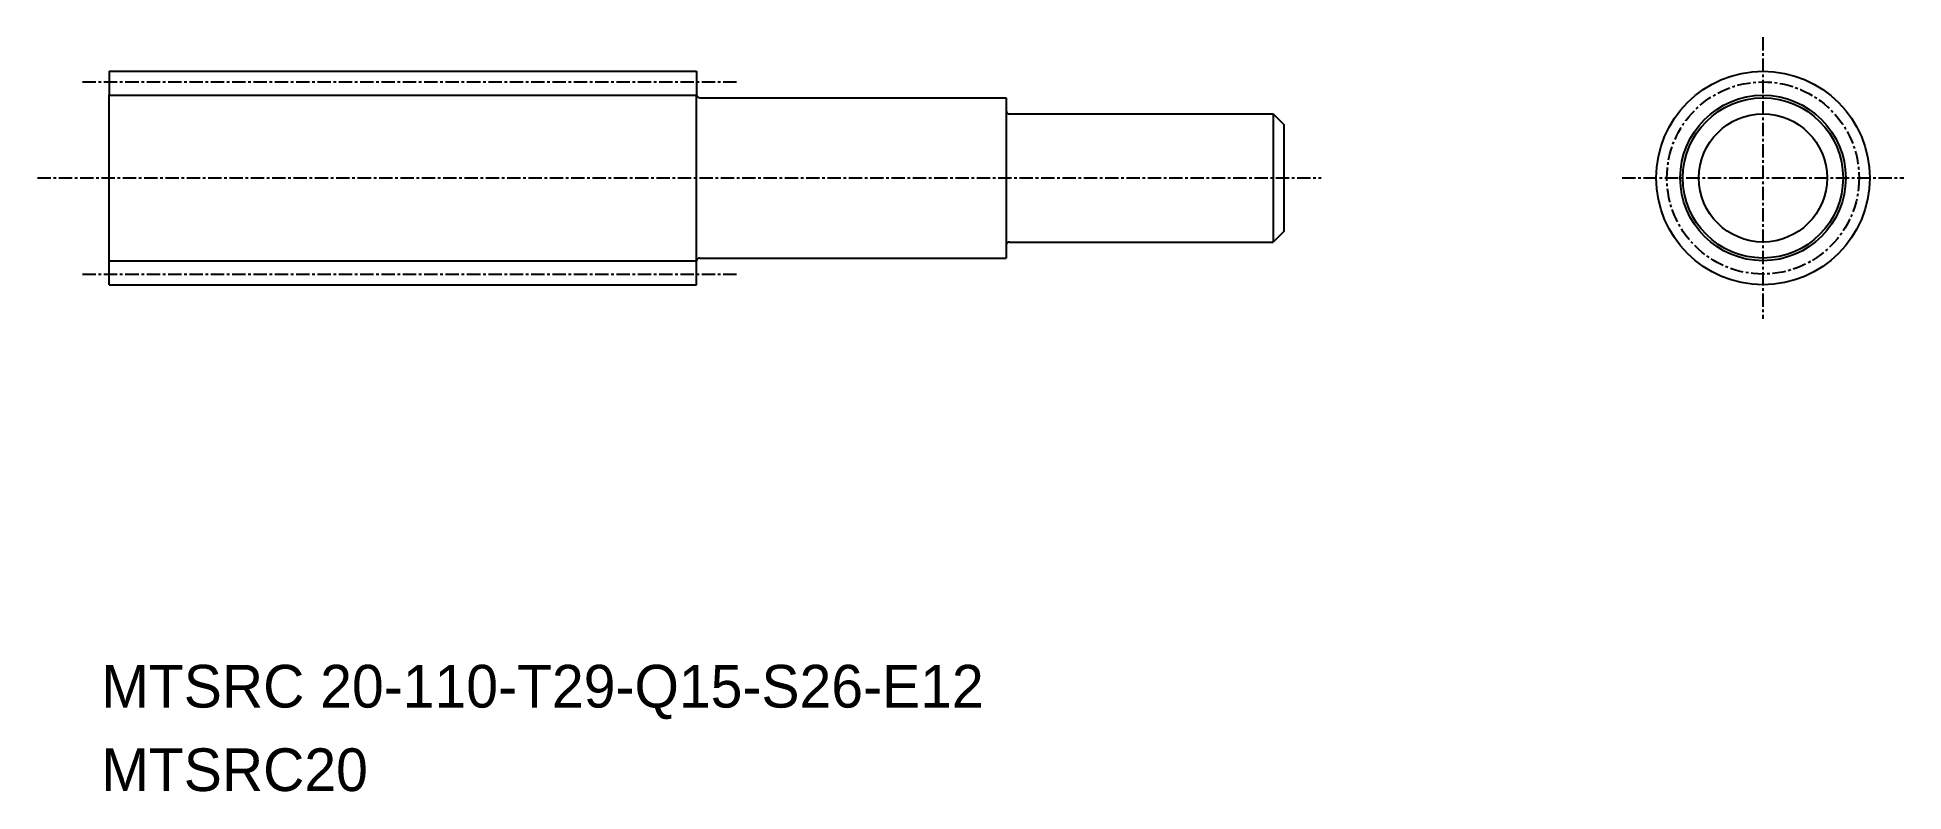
# Model space of a CAD drawing. Extents: x 73 to 248, y 102 to 173.
import ezdxf

# ---------------------------------------------------------------- set-up
doc = ezdxf.new("R2010")
doc.units = 0
doc.linetypes.add('CENTER', pattern=[2, 1.25, -0.25, 0.25, -0.25])
doc.layers.get('0').update_dxf_attribs({"linetype": 'CONTINUOUS'})
doc.layers.add('CENTER', color=1, linetype='CENTER')

msp = doc.modelspace()

# ---------------------------------------------------------------- linework, layer by layer
at = {"color": 7, "linetype": 'CONTINUOUS'}
for p, q in [((79.83, 169.97), (134.83, 169.97)), ((79.83, 169.97), (79.83, 167.77)), ((134.83, 169.97), (134.83, 167.77)), ((79.83, 152.17), (79.83, 167.77)), ((134.83, 152.17), (134.83, 167.77)), ((135.13, 167.47), (163.83, 167.47)), ((163.83, 167.47), (163.83, 152.47)), ((164.13, 165.97), (188.83, 165.97)), ((188.83, 165.97), (189.83, 164.97)), ((188.83, 165.97), (188.83, 153.97)), ((189.83, 164.97), (189.83, 154.97)), ((164.13, 153.97), (188.83, 153.97)), ((189.83, 154.97), (188.83, 153.97)), ((79.83, 149.97), (79.83, 152.17)), ((134.83, 149.97), (134.83, 152.17)), ((135.13, 152.47), (163.83, 152.47)), ((79.83, 149.97), (134.83, 149.97))]:
    msp.add_line(p, q, dxfattribs=at)
at = {"color": 3, "linetype": 'CONTINUOUS'}
for p, q in [((79.83, 167.72), (134.83, 167.72)), ((79.83, 152.22), (134.83, 152.22))]:
    msp.add_line(p, q, dxfattribs=at)
at = {"color": 7, "linetype": 'CONTINUOUS'}
for radius in [10, 7.5, 6]:
    msp.add_circle((234.71, 159.97), radius, dxfattribs=at)
at = {"color": 3, "linetype": 'CONTINUOUS'}
msp.add_circle((234.71, 159.97), 7.75, dxfattribs=at)
at = {"color": 7, "linetype": 'CONTINUOUS'}
for centre, start, end in [((135.13, 167.77), 180, 270), ((164.13, 166.27), 180, 270), ((164.13, 153.67), 90, 180), ((135.13, 152.17), 90, 180)]:
    msp.add_arc(centre, 0.3, start, end, dxfattribs=at)
at = {"layer": 'CENTER', "color": 1, "linetype": 'CENTER'}
for p, q in [((234.71, 173.15), (234.71, 146.79)), ((77.33, 168.97), (138.82, 168.97)), ((73.09, 159.97), (193.33, 159.97)), ((221.53, 159.97), (247.89, 159.97)), ((77.33, 150.97), (138.71, 150.97))]:
    msp.add_line(p, q, dxfattribs=at)
msp.add_circle((234.71, 159.97), 9, dxfattribs=at)

# ---------------------------------------------------------------- texts
at = {"color": 7, "linetype": 'CONTINUOUS'}
for s, p in [('MTSRC 20-110-T29-Q15-S26-E12', (79.08, 110.36)), ('MTSRC20', (79.08, 102.54))]:
    msp.add_text(s, height=4, dxfattribs=at).set_placement(p)

doc.saveas('drawing.dxf')
